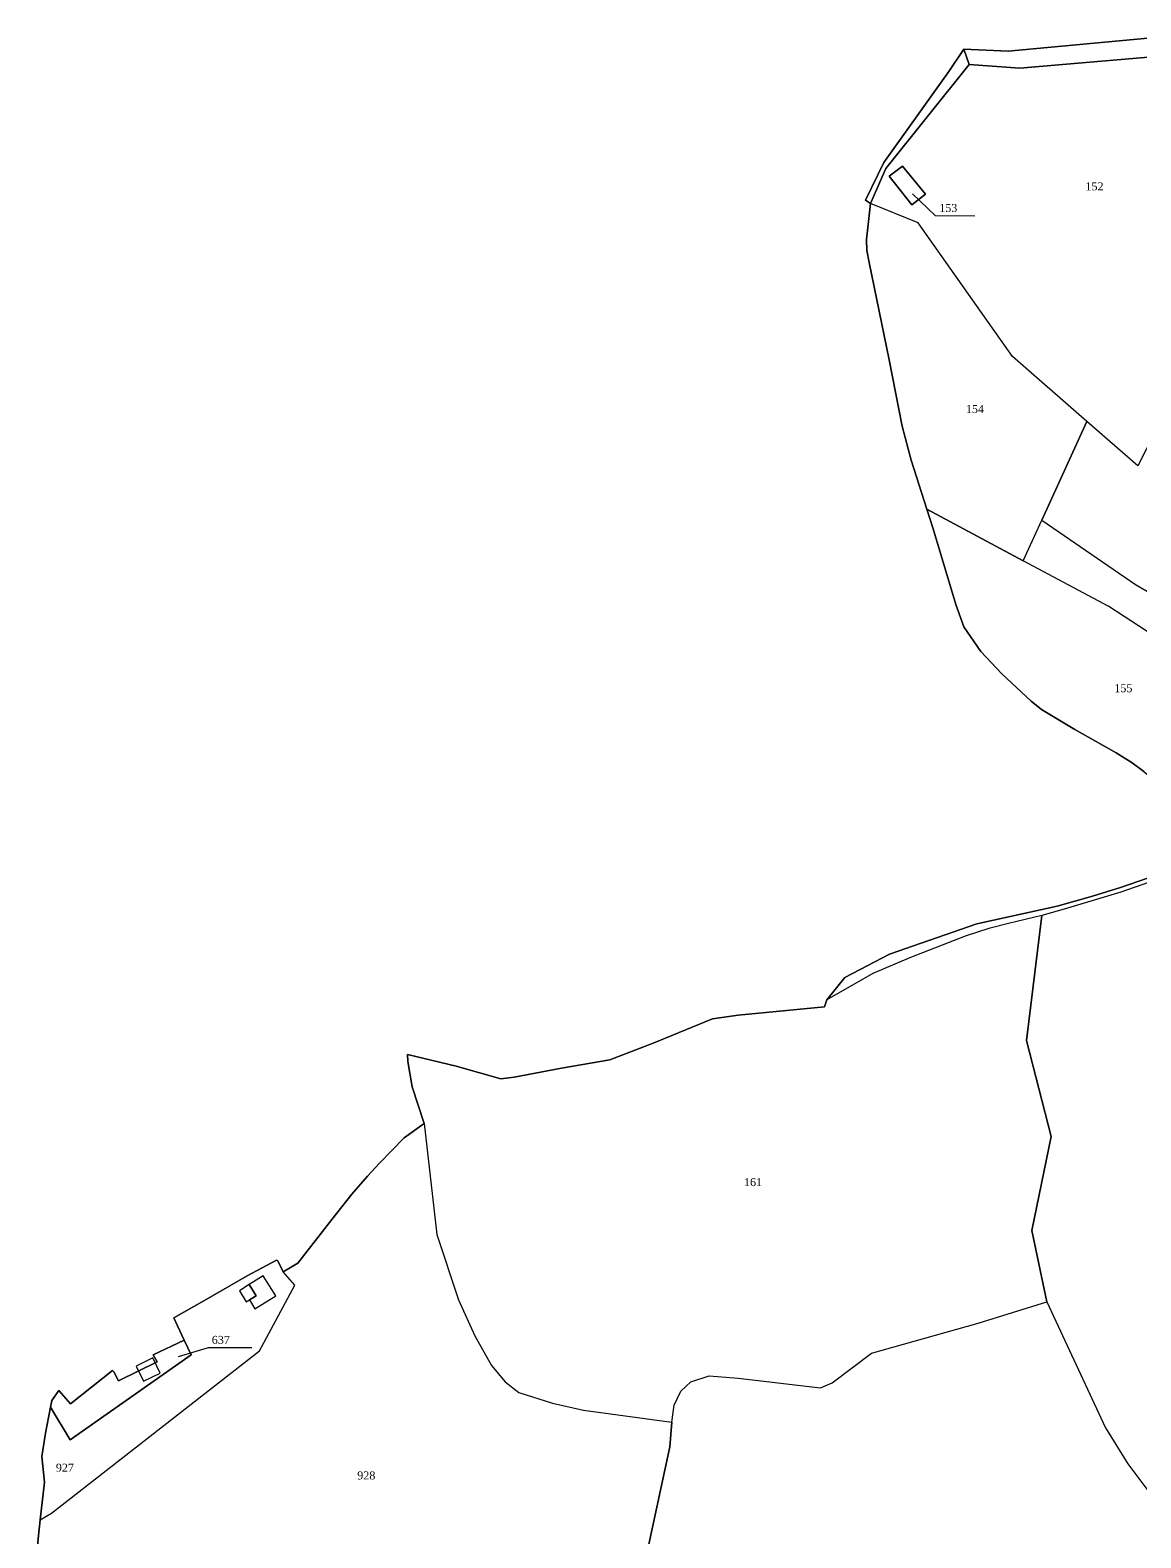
# Model space of a CAD drawing. Extents: x 1208104 to 1212743, y 6150498 to 6153217.
# Drawn here: x 1209147.3 to 1209424.8, y 6152625 to 6153001.8 of the extents above; entities that cross this region are included whole.
import ezdxf

# ---------------------------------------------------------------- set-up
doc = ezdxf.new("R2010")
doc.units = 0
doc.linetypes.add('CONTINU', pattern=[0])
for name, color, linetype in [('1LIEUDIT', 7, 'CONTINU'), ('1PARCELLE', 7, 'CONTINU'), ('1SECTION', 7, 'CONTINU'), ('1SUBDSECT', 7, 'CONTINU'), ('1TRONFLUV', 7, 'CONTINU'), ('1TROUPARCELLE', 7, 'CONTINU'), ('3BATIDUR', 7, 'CONTINU'), ('3BATILEGER', 7, 'CONTINU'), ('3FLECHEPAR', 7, 'CONTINU'), ('3PARCELLETEX', 7, 'CONTINU')]:
    doc.layers.add(name, color=color, linetype=linetype)
doc.styles.get("Standard").update_dxf_attribs({"font": 'Times New Roman'})

msp = doc.modelspace()

# ---------------------------------------------------------------- linework, layer by layer
at = {"layer": '1LIEUDIT'}
for points in [[(1209425.58, 6152816.53), (1209422.69, 6152818.71), (1209418.64, 6152821.24), (1209408.38, 6152827.06), (1209400.01, 6152832), (1209397.42, 6152834.11), (1209390.11, 6152840.96), (1209384.87, 6152846.49), (1209380.61, 6152852.67), (1209378.62, 6152858.28), (1209372.97, 6152877.17), (1209371.39, 6152882.08), (1209367.46, 6152894.33), (1209365.23, 6152902.85), (1209361.97, 6152919.39), (1209356.93, 6152943.71), (1209356.37, 6152946.7), (1209356.25, 6152949.43), (1209357.32, 6152958.48), (1209356.07, 6152959.31), (1209360.64, 6152968.74), (1209376.82, 6152991.42), (1209380.62, 6152997.06), (1209391.72, 6152996.57), (1209448.1, 6153001.78)], [(1209147.3, 6152603.52), (1209149.35, 6152625.63), (1209149.79, 6152629.51), (1209150.85, 6152638.98), (1209150.24, 6152645.34), (1209151.16, 6152651.22), (1209152.39, 6152657.67), (1209152.72, 6152659.37), (1209154.45, 6152661.9), (1209157.41, 6152658.51), (1209167.91, 6152666.9), (1209168.22, 6152666.51), (1209169.4, 6152664.3), (1209179.03, 6152669.05), (1209178.37, 6152670.2), (1209178.07, 6152670.75), (1209185.79, 6152674.45), (1209184.11, 6152677.99), (1209183.18, 6152680.04), (1209190.71, 6152684.29), (1209201.54, 6152690.49), (1209208.82, 6152694.44), (1209209.15, 6152694.26), (1209210.53, 6152691.55), (1209214.21, 6152693.71), (1209222.68, 6152704.63), (1209227.65, 6152710.92), (1209231.63, 6152715.46), (1209234.61, 6152718.66), (1209240.76, 6152725.01), (1209245.74, 6152728.57), (1209242.73, 6152737.71), (1209241.7, 6152744.07), (1209241.59, 6152745.81), (1209253.73, 6152742.92), (1209264.92, 6152739.75), (1209268.24, 6152740.13), (1209280.04, 6152742.42), (1209292.11, 6152744.5), (1209302.97, 6152748.69), (1209317.8, 6152754.75), (1209324.19, 6152755.69), (1209345.76, 6152757.75), (1209346.41, 6152759.49), (1209350.88, 6152765.1), (1209362.05, 6152770.92), (1209383.86, 6152778.47), (1209403.91, 6152782.9), (1209412.77, 6152785.39), (1209419.73, 6152787.51), (1209426.52, 6152789.85)]]:
    msp.add_lwpolyline(points, dxfattribs=at)
at = {"layer": '1PARCELLE'}
for points in [[(1209411.3, 6152904.03), (1209392.76, 6152920.23), (1209369.17, 6152953.67), (1209357.32, 6152958.48), (1209361.08, 6152967.25), (1209381.93, 6152993.16), (1209394.62, 6152992.28), (1209439.31, 6152996.15), (1209476.48, 6152995.44), (1209470.42, 6152982.75), (1209446.75, 6152936.86), (1209428.45, 6152901.39), (1209424.05, 6152892.91), (1209411.3, 6152904.03)], [(1209365.24, 6152967.79), (1209361.91, 6152965.28), (1209367.65, 6152958.13), (1209371.02, 6152960.77), (1209365.24, 6152967.79)], [(1209371.39, 6152882.08), (1209395.46, 6152869.21), (1209400.09, 6152879.37), (1209411.3, 6152904.03), (1209392.76, 6152920.23), (1209369.17, 6152953.67), (1209357.32, 6152958.48), (1209356.25, 6152949.43), (1209356.37, 6152946.7), (1209356.93, 6152943.71), (1209361.97, 6152919.39), (1209365.23, 6152902.85), (1209367.46, 6152894.33), (1209371.39, 6152882.08)], [(1209371.39, 6152882.08), (1209372.97, 6152877.17), (1209378.62, 6152858.28), (1209380.61, 6152852.67), (1209384.87, 6152846.49), (1209390.11, 6152840.96), (1209397.42, 6152834.11), (1209400.01, 6152832), (1209408.38, 6152827.06), (1209418.64, 6152821.24), (1209422.69, 6152818.71), (1209425.58, 6152816.53), (1209428.76, 6152813.88), (1209431.24, 6152811.49), (1209438.51, 6152797.42), (1209441.96, 6152799.01), (1209443.68, 6152795.43), (1209460.7, 6152813.46), (1209468.02, 6152826.33), (1209437.38, 6152844.37), (1209416.84, 6152857.76), (1209395.46, 6152869.21), (1209371.39, 6152882.08)], [(1209245.74, 6152728.57), (1209248.96, 6152700.85), (1209254.35, 6152684.52), (1209258.43, 6152675.56), (1209262.56, 6152668.1), (1209265.99, 6152664.07), (1209269.42, 6152661.39), (1209277.84, 6152658.66), (1209285.58, 6152656.95), (1209307.62, 6152653.99), (1209308.22, 6152658.23), (1209309.91, 6152661.7), (1209312.37, 6152664.02), (1209317.01, 6152665.49), (1209324.2, 6152664.91), (1209344.76, 6152662.49), (1209347.73, 6152663.75), (1209357.51, 6152671.17), (1209384.19, 6152678.68), (1209401.34, 6152684.05), (1209397.56, 6152701.88), (1209402.42, 6152725.32), (1209396.28, 6152749.28), (1209400.12, 6152780.52), (1209391.74, 6152778.59), (1209386.89, 6152777.29), (1209381.2, 6152775.5), (1209367.29, 6152770.07), (1209357.9, 6152766.06), (1209346.41, 6152759.49), (1209345.76, 6152757.75), (1209324.19, 6152755.69), (1209317.8, 6152754.75), (1209302.97, 6152748.69), (1209292.11, 6152744.5), (1209280.04, 6152742.42), (1209268.24, 6152740.13), (1209264.92, 6152739.75), (1209253.73, 6152742.92), (1209241.59, 6152745.81), (1209241.7, 6152744.07), (1209242.73, 6152737.71), (1209245.74, 6152728.57)], [(1209149.79, 6152629.51), (1209152.67, 6152631.25), (1209204.62, 6152671.77), (1209213.4, 6152688.18), (1209210.53, 6152691.55), (1209209.15, 6152694.26), (1209208.82, 6152694.44), (1209201.54, 6152690.49), (1209190.71, 6152684.29), (1209183.18, 6152680.04), (1209184.11, 6152677.99), (1209185.79, 6152674.45), (1209187.52, 6152670.78), (1209157.27, 6152649.5), (1209152.39, 6152657.67), (1209151.16, 6152651.22), (1209150.24, 6152645.34), (1209150.85, 6152638.98), (1209149.79, 6152629.51)], [(1209152.39, 6152657.67), (1209157.27, 6152649.5), (1209187.52, 6152670.78), (1209185.79, 6152674.45), (1209178.07, 6152670.75), (1209178.37, 6152670.2), (1209179.03, 6152669.05), (1209169.4, 6152664.3), (1209168.22, 6152666.51), (1209167.91, 6152666.9), (1209157.41, 6152658.51), (1209154.45, 6152661.9), (1209152.72, 6152659.37), (1209152.39, 6152657.67)]]:
    msp.add_lwpolyline(points, close=True, dxfattribs=at)
for points in [[(1209428.45, 6152901.39), (1209424.05, 6152892.91), (1209411.3, 6152904.03), (1209400.09, 6152879.37), (1209423.52, 6152863.27), (1209441.4, 6152852.86)], [(1209437.38, 6152844.37), (1209416.84, 6152857.76), (1209395.46, 6152869.21), (1209400.09, 6152879.37), (1209423.52, 6152863.27), (1209441.4, 6152852.86)], [(1209426.76, 6152788.78), (1209419.85, 6152786.37), (1209405.7, 6152782.11), (1209400.12, 6152780.52), (1209396.28, 6152749.28), (1209402.42, 6152725.32), (1209397.56, 6152701.88), (1209401.34, 6152684.05), (1209415.97, 6152652.54), (1209421.57, 6152643.53), (1209427.62, 6152635.51)], [(1209147.3, 6152603.52), (1209149.35, 6152625.63), (1209149.79, 6152629.51), (1209152.67, 6152631.25), (1209204.62, 6152671.77), (1209213.4, 6152688.18), (1209210.53, 6152691.55), (1209214.21, 6152693.71), (1209222.68, 6152704.63), (1209227.65, 6152710.92), (1209231.63, 6152715.46), (1209234.61, 6152718.66), (1209240.76, 6152725.01), (1209245.74, 6152728.57), (1209248.96, 6152700.85), (1209254.35, 6152684.52), (1209258.43, 6152675.56), (1209262.56, 6152668.1), (1209265.99, 6152664.07), (1209269.42, 6152661.39), (1209277.84, 6152658.66), (1209285.58, 6152656.95), (1209307.62, 6152653.99), (1209307.14, 6152647.76), (1209301.84, 6152623.04)], [(1209301.84, 6152623.04), (1209307.14, 6152647.76), (1209307.62, 6152653.99), (1209308.22, 6152658.23), (1209309.91, 6152661.7), (1209312.37, 6152664.02), (1209317.01, 6152665.49), (1209324.2, 6152664.91), (1209344.76, 6152662.49), (1209347.73, 6152663.75), (1209357.51, 6152671.17), (1209384.19, 6152678.68), (1209401.34, 6152684.05), (1209415.97, 6152652.54), (1209421.57, 6152643.53), (1209427.62, 6152635.51)]]:
    msp.add_lwpolyline(points, dxfattribs=at)
at = {"layer": '1SECTION'}
for points in [[(1209425.58, 6152816.53), (1209422.69, 6152818.71), (1209418.64, 6152821.24), (1209408.38, 6152827.06), (1209400.01, 6152832), (1209397.42, 6152834.11), (1209390.11, 6152840.96), (1209384.87, 6152846.49), (1209380.61, 6152852.67), (1209378.62, 6152858.28), (1209372.97, 6152877.17), (1209371.39, 6152882.08), (1209367.46, 6152894.33), (1209365.23, 6152902.85), (1209361.97, 6152919.39), (1209356.93, 6152943.71), (1209356.37, 6152946.7), (1209356.25, 6152949.43), (1209357.32, 6152958.48), (1209356.07, 6152959.31), (1209360.64, 6152968.74), (1209376.82, 6152991.42), (1209380.62, 6152997.06), (1209391.72, 6152996.57), (1209448.1, 6153001.78)], [(1209147.3, 6152603.52), (1209149.35, 6152625.63), (1209149.79, 6152629.51), (1209150.85, 6152638.98), (1209150.24, 6152645.34), (1209151.16, 6152651.22), (1209152.39, 6152657.67), (1209152.72, 6152659.37), (1209154.45, 6152661.9), (1209157.41, 6152658.51), (1209167.91, 6152666.9), (1209168.22, 6152666.51), (1209169.4, 6152664.3), (1209179.03, 6152669.05), (1209178.37, 6152670.2), (1209178.07, 6152670.75), (1209185.79, 6152674.45), (1209184.11, 6152677.99), (1209183.18, 6152680.04), (1209190.71, 6152684.29), (1209201.54, 6152690.49), (1209208.82, 6152694.44), (1209209.15, 6152694.26), (1209210.53, 6152691.55), (1209214.21, 6152693.71), (1209222.68, 6152704.63), (1209227.65, 6152710.92), (1209231.63, 6152715.46), (1209234.61, 6152718.66), (1209240.76, 6152725.01), (1209245.74, 6152728.57), (1209242.73, 6152737.71), (1209241.7, 6152744.07), (1209241.59, 6152745.81), (1209253.73, 6152742.92), (1209264.92, 6152739.75), (1209268.24, 6152740.13), (1209280.04, 6152742.42), (1209292.11, 6152744.5), (1209302.97, 6152748.69), (1209317.8, 6152754.75), (1209324.19, 6152755.69), (1209345.76, 6152757.75), (1209346.41, 6152759.49), (1209350.88, 6152765.1), (1209362.05, 6152770.92), (1209383.86, 6152778.47), (1209403.91, 6152782.9), (1209412.77, 6152785.39), (1209419.73, 6152787.51), (1209426.52, 6152789.85)]]:
    msp.add_lwpolyline(points, dxfattribs=at)
at = {"layer": '1SUBDSECT'}
for points in [[(1209448.1, 6153001.78), (1209391.72, 6152996.57), (1209380.62, 6152997.06), (1209376.82, 6152991.42), (1209360.64, 6152968.74), (1209356.07, 6152959.31), (1209357.32, 6152958.48), (1209356.25, 6152949.43), (1209356.37, 6152946.7), (1209356.93, 6152943.71), (1209361.97, 6152919.39), (1209365.23, 6152902.85), (1209367.46, 6152894.33), (1209371.39, 6152882.08), (1209372.97, 6152877.17), (1209378.62, 6152858.28), (1209380.61, 6152852.67), (1209384.87, 6152846.49), (1209390.11, 6152840.96), (1209397.42, 6152834.11), (1209400.01, 6152832), (1209408.38, 6152827.06), (1209418.64, 6152821.24), (1209422.69, 6152818.71), (1209425.58, 6152816.53)], [(1209426.52, 6152789.85), (1209419.73, 6152787.51), (1209412.77, 6152785.39), (1209403.91, 6152782.9), (1209383.86, 6152778.47), (1209362.05, 6152770.92), (1209350.88, 6152765.1), (1209346.41, 6152759.49), (1209345.76, 6152757.75), (1209324.19, 6152755.69), (1209317.8, 6152754.75), (1209302.97, 6152748.69), (1209292.11, 6152744.5), (1209280.04, 6152742.42), (1209268.24, 6152740.13), (1209264.92, 6152739.75), (1209253.73, 6152742.92), (1209241.59, 6152745.81), (1209241.7, 6152744.07), (1209242.73, 6152737.71), (1209245.74, 6152728.57), (1209240.76, 6152725.01), (1209234.61, 6152718.66), (1209231.63, 6152715.46), (1209227.65, 6152710.92), (1209222.68, 6152704.63), (1209214.21, 6152693.71), (1209210.53, 6152691.55), (1209209.15, 6152694.26), (1209208.82, 6152694.44), (1209201.54, 6152690.49), (1209190.71, 6152684.29), (1209183.18, 6152680.04), (1209184.11, 6152677.99), (1209185.79, 6152674.45), (1209178.07, 6152670.75), (1209178.37, 6152670.2), (1209179.03, 6152669.05), (1209169.4, 6152664.3), (1209168.22, 6152666.51), (1209167.91, 6152666.9), (1209157.41, 6152658.51), (1209154.45, 6152661.9), (1209152.72, 6152659.37), (1209152.39, 6152657.67), (1209151.16, 6152651.22), (1209150.24, 6152645.34), (1209150.85, 6152638.98), (1209149.79, 6152629.51), (1209149.35, 6152625.63), (1209147.3, 6152603.52)]]:
    msp.add_lwpolyline(points, dxfattribs=at)
at = {"layer": '1TRONFLUV'}
msp.add_lwpolyline([(1209439.31, 6152996.15), (1209394.62, 6152992.28), (1209381.93, 6152993.16), (1209380.62, 6152997.06), (1209391.72, 6152996.57), (1209448.1, 6153001.78)], dxfattribs=at)
msp.add_lwpolyline([(1209381.93, 6152993.16), (1209361.08, 6152967.25), (1209357.32, 6152958.48), (1209356.07, 6152959.31), (1209360.64, 6152968.74), (1209376.82, 6152991.42), (1209380.62, 6152997.06), (1209381.93, 6152993.16)], close=True, dxfattribs=at)
at = {"layer": '1TROUPARCELLE'}
msp.add_lwpolyline([(1209361.91, 6152965.28), (1209365.24, 6152967.79), (1209371.02, 6152960.77), (1209367.65, 6152958.13), (1209361.91, 6152965.28)], close=True, dxfattribs=at)
at = {"layer": '3BATIDUR'}
for points in [[(1209361.91, 6152965.28), (1209365.24, 6152967.79), (1209371.02, 6152960.77), (1209367.65, 6152958.13), (1209361.91, 6152965.28)], [(1209203.75, 6152685.54), (1209202.11, 6152684.53), (1209203.48, 6152682.3), (1209208.65, 6152685.49), (1209205.56, 6152690.49), (1209202.03, 6152688.31), (1209203.75, 6152685.54)]]:
    msp.add_lwpolyline(points, close=True, dxfattribs=at)
at = {"layer": '3BATILEGER'}
for points in [[(1209201.3, 6152684.03), (1209202.11, 6152684.53), (1209203.75, 6152685.54), (1209202.03, 6152688.31), (1209199.62, 6152686.75), (1209201.3, 6152684.03)], [(1209175.62, 6152664.19), (1209179.77, 6152666.16), (1209178.92, 6152667.96), (1209177.94, 6152669.99), (1209173.83, 6152667.94), (1209175.62, 6152664.19)]]:
    msp.add_lwpolyline(points, close=True, dxfattribs=at)
at = {"layer": '3FLECHEPAR'}
for points in [[(1209383.32, 6152955.33), (1209373.52, 6152955.35), (1209367.78, 6152960.88)], [(1209202.68, 6152672.49), (1209191.76, 6152672.51), (1209184.29, 6152670.28)]]:
    msp.add_lwpolyline(points, dxfattribs=at)

# ---------------------------------------------------------------- texts
at = {"layer": '3PARCELLETEX'}
for s, p in [('152', (1209410.98, 6152961.75)), ('153', (1209374.45, 6152956.35)), ('154', (1209381.11, 6152906.12)), ('155', (1209418.2, 6152836.35)), ('161', (1209325.67, 6152712.93)), ('637', (1209192.68, 6152673.51)), ('927', (1209153.71, 6152641.57)), ('928', (1209229.03, 6152639.64))]:
    msp.add_text(s, height=2, dxfattribs=at).set_placement(p)

doc.saveas('drawing.dxf')
